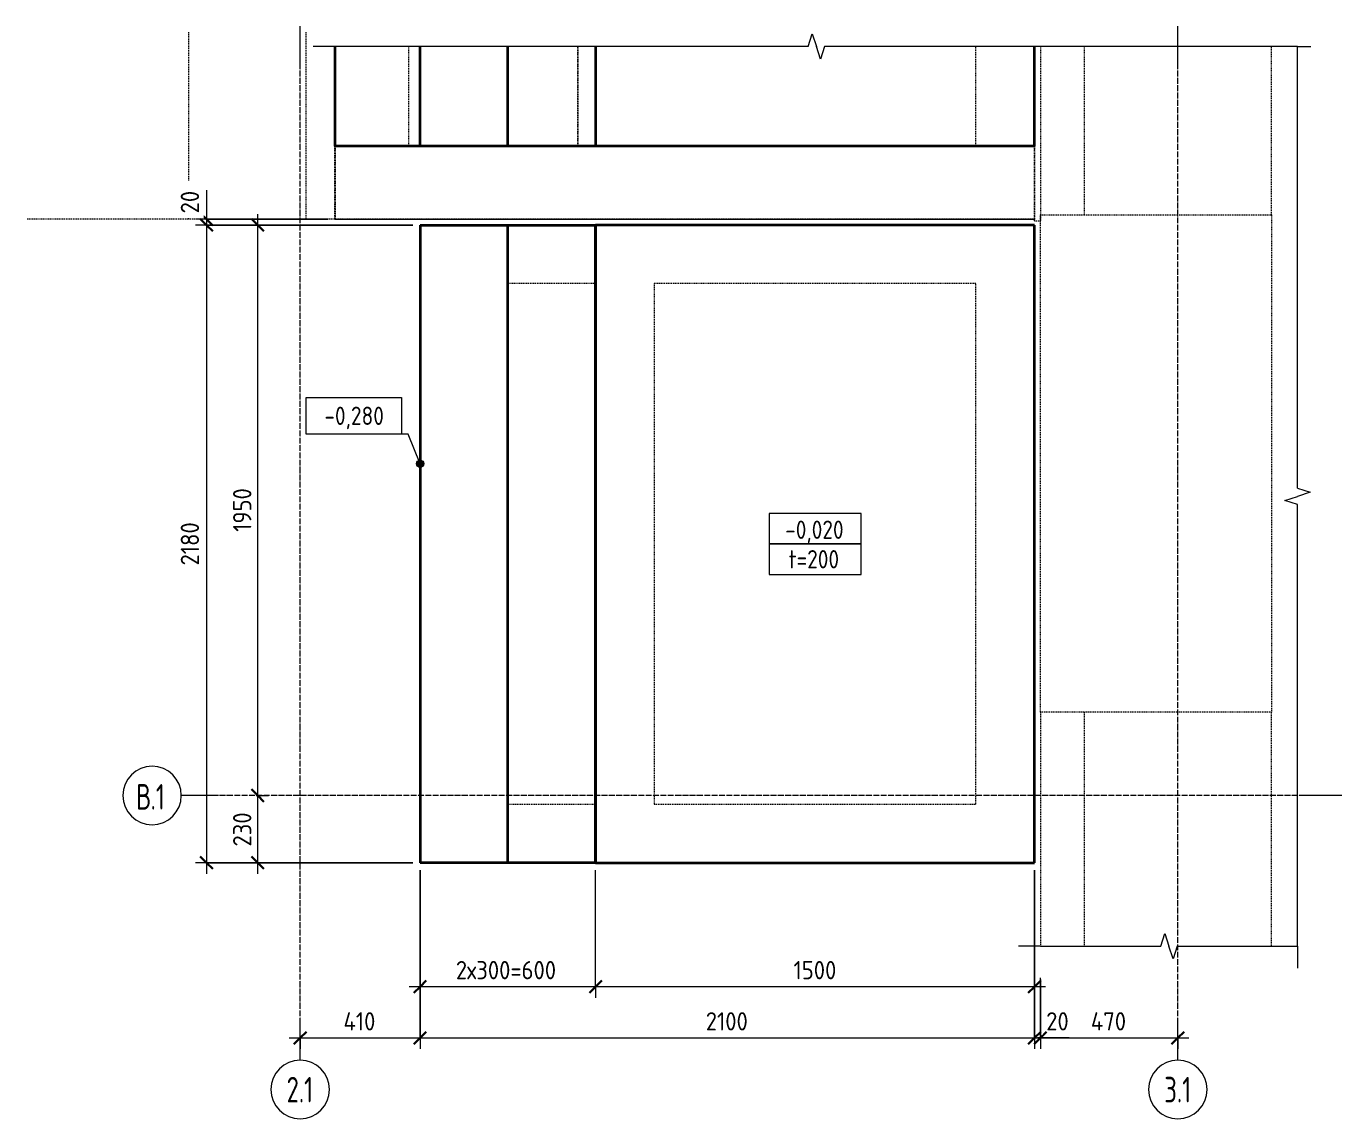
# Model space of a CAD drawing. Header units: millimetres. Extents: x -24808 to 10587, y -3433 to 75724.
# Drawn here: x -19886 to -15390, y 71700 to 75434 of the extents above; entities that cross this region are included whole.
import ezdxf

# ---------------------------------------------------------------- set-up
doc = ezdxf.new("R2010")
doc.units = ezdxf.units.MM
for name, pattern in [('01 Штриховая _4 мм_', [6, 3.5, -2.5]), ('01 Штриховая _4 мм__3_', [6, 3.5, -2.5]), ('02 Штрихпунктирная _20 мм_', [25, 20, -2.5, 0, -2.5])]:
    doc.linetypes.add(name, pattern=pattern)
for name, color, linetype, lineweight in [('AA_Dim', 7, 'Continuous', 9), ('AA_Dim-25', 7, 'Continuous', 9), ('AA_Oformlenie', 7, 'Continuous', 9), ('AA_Vinoska', 5, 'Continuous', 9), ('AA_Visotnaya otmetka', 7, 'Continuous', 9), ('AF_Element', 7, 'Continuous', 20), ('AF_Element_Грунт', 253, 'Continuous', 20), ('AF_Element_Опалубка', 7, 'Continuous', 20), ('AF_Lestnica', 7, 'Continuous', 20), ('AF_Perekritie', 7, 'Continuous', 20), ('AF_Perekritie_ Опалубка', 253, 'Continuous', 20), ('AF_Perekritie_Опалубка', 7, 'Continuous', 20), ('AF_Stena', 7, '01 Штриховая _4 мм_', 20), ('AF_Stena_ Опалубка', 253, 'Continuous', 20), ('AF_Stena__Общие уровни и сетки', 7, 'Continuous', 20), ('AF_Stena_Опалубка', 7, 'Continuous', 20), ('Оси', 7, 'Continuous', 9)]:
    doc.layers.add(name, color=color, linetype=linetype, lineweight=lineweight)
doc.styles.add('ISOCPEUR_1', font='isocpeur.ttf', dxfattribs={"width": 0.7, "height": 87.5})
doc.styles.add('ISOCPEUR_2', font='isocpeur.ttf', dxfattribs={"width": 0.9, "height": 62.5})
doc.styles.add('ISOCPEUR_3', font='isocpeur.ttf', dxfattribs={"width": 0.85, "height": 62.5})
doc.dimstyles.new('00_Точн_3_знака__прозр_', dxfattribs={"dimscale": 304.8, "dimtxt": 62.248823, "dimasz": 0.139436, "dimexe": 0.123031, "dimexo": 0.082021, "dimgap": 0.008202, "dimtad": 1, "dimdec": 3, "dimrnd": 0.001, "dimdsep": 46, "dimtxsty": 'ISOCPEUR_2', "dimblk1": 'OBLIQUE', "dimblk2": 'OBLIQUE', "dimsah": 1, "dimcen": 0.09, "dimdle": 0.123031, "dimazin": 0, "dimtfac": 1, "dimtdec": 4, "dimtix": 1, "dimtmove": 0, "dimatfit": 3, "dimfxl": 1, "dimtvp": 1, "dimtolj": 1, "dimtzin": 0, "dimlwd": 18, "dimlwe": 18, "dimarcsym": 2})
doc.dimstyles.new('01_Точн_3_знака__непрозр_', dxfattribs={"dimscale": 304.8, "dimtxt": 62.248823, "dimasz": 0.139436, "dimexe": 0.123031, "dimexo": 0.082021, "dimgap": 0.020505, "dimtad": 1, "dimdec": 3, "dimrnd": 0.001, "dimdsep": 46, "dimtxsty": 'ISOCPEUR_2', "dimblk1": 'OBLIQUE', "dimblk2": 'OBLIQUE', "dimsah": 1, "dimcen": 0.09, "dimdle": 0.123031, "dimazin": 0, "dimtfac": 1, "dimtdec": 4, "dimtix": 1, "dimtmove": 0, "dimatfit": 3, "dimfxl": 1, "dimtvp": 1, "dimtfill": 1, "dimtolj": 1, "dimtzin": 0, "dimlwd": 18, "dimlwe": 18, "dimarcsym": 2})
doc.dimstyles.new('01_Точн_3_знака__непрозр__1', dxfattribs={"dimscale": 304.8, "dimtxt": 62.248823, "dimasz": 0.139436, "dimexe": 0.123031, "dimexo": 0.082021, "dimgap": 0.020505, "dimtad": 1, "dimdec": 3, "dimrnd": 0.001, "dimdsep": 46, "dimtxsty": 'ISOCPEUR_2', "dimblk1": 'OBLIQUE', "dimblk2": 'OBLIQUE', "dimsah": 1, "dimcen": 0.09, "dimdle": 0.123031, "dimazin": 0, "dimtfac": 1, "dimtdec": 4, "dimtix": 1, "dimtmove": 1, "dimatfit": 3, "dimfxl": 1, "dimtvp": 1, "dimtfill": 1, "dimtolj": 1, "dimtzin": 0, "dimlwd": 18, "dimlwe": 18, "dimarcsym": 2})

# ---------------------------------------------------------------- blocks, each defined once
blk = doc.blocks.new('Лестницы 1 - Лестницы 1-3670290-КР_-0_100_1 этаж копия 3')
at = {"layer": 'AF_Lestnica', "color": 21, "lineweight": 35}
for p, q in [((3120.1, 41615), (3120.1, 41955)), ((3410.1, 41615), (3410.1, 41955)), ((3710.1, 41615), (3710.1, 41955)), ((4010.1, 41615), (4010.1, 41955)), ((5510.1, 41615), (5510.1, 41955)), ((3410.1, 41615), (3120.1, 41615)), ((3710.1, 41615), (3410.1, 41615)), ((4010.1, 41615), (3710.1, 41615)), ((5510.1, 41615), (4010.1, 41615))]:
    blk.add_line(p, q, dxfattribs=at)
blk = doc.blocks.new('грунт1 - грунт1-3846678-КР_-0_100_1 этаж копия 3')
at = {"layer": 'AF_Element_Грунт', "color": 250, "linetype": '01 Штриховая _4 мм__3_'}
for p, q in [((2620.1, 41365), (2620.1, 42004)), ((3020.1, 41365), (3020.1, 42004)), ((3120.1, 41365), (3120.1, 41955)), ((5510.1, 41365), (5510.1, 41955)), ((3120.1, 41365), (2064.1, 41365)), ((5510.1, 41365), (3120.1, 41365))]:
    blk.add_line(p, q, dxfattribs=at)
blk = doc.blocks.new('Школа429_0_КР_РД_ВходнаяГруппа16_rvt-2-КР_-0_100_1 этаж копия 3')
at = {"layer": 'AF_Perekritie', "color": 250, "linetype": '01 Штриховая _4 мм__3_'}
for p, q in [((-23915, 75365), (-23915, 75025)), ((-23915, 75365), (-23915, 75025)), ((-23335.6, 75365), (-23335.6, 75025)), ((-23335.6, 75025), (-23335.6, 75365)), ((-23335.6, 75365), (-23335.6, 75025)), ((-23335.6, 75025), (-23335.6, 75365)), ((-21975.1, 75025), (-21975.1, 75365)), ((-21975.1, 75025), (-21975.1, 75365))]:
    blk.add_line(p, q, dxfattribs=at)
at = {"layer": 'AF_Perekritie_ Опалубка', "color": 114, "linetype": '01 Штриховая _4 мм__3_'}
for p, q in [((-23915, 75025), (-23335.6, 75025)), ((-23335.6, 75025), (-21975.1, 75025))]:
    blk.add_line(p, q, dxfattribs=at)
at = {"layer": 'AF_Stena_ Опалубка', "color": 152, "linetype": '01 Штриховая _4 мм__3_'}
for p, q in [((-21975.1, 75025), (-21975.1, 75365)), ((-21775.1, 75365), (-21775.1, 75025)), ((-24165.1, 75025), (-21775.1, 75025)), ((-24165.1, 75025), (-24165.1, 74775)), ((-21775.1, 75025), (-21975.1, 75025)), ((-21775.1, 75025), (-21775.1, 74775)), ((-21775.1, 74775), (-24165.1, 74775))]:
    blk.add_line(p, q, dxfattribs=at)
at = {"layer": 'AF_Stena__Общие уровни и сетки', "color": 152, "linetype": '01 Штриховая _4 мм__3_'}
for p, q in [((-24166.1, 75025), (-24166.1, 75365)), ((-24165.1, 75365), (-24165.1, 75025)), ((-21775.1, 74775), (-21775.1, 75365)), ((-21755.1, 75365), (-21755.1, 74770)), ((-24165.1, 75025), (-24166.1, 75025)), ((-24166.1, 74775), (-24166.1, 75025)), ((-24165.1, 75025), (-24166.1, 75025)), ((-24165.1, 75025), (-24165.1, 74775)), ((-24166.1, 74774), (-24166.1, 74775)), ((-21775.1, 74774), (-24166.1, 74774)), ((-24165.1, 74775), (-21775.1, 74775)), ((-21775.1, 74775), (-21775.1, 74774)), ((-21775.1, 74775), (-21775.1, 74774)), ((-21775.1, 74770), (-21775.1, 74774)), ((-21775.1, 74770), (-21755.1, 74770))]:
    blk.add_line(p, q, dxfattribs=at)
at = {"layer": 'AF_Element_Грунт', "color": 250, "linetype": '01 Штриховая _4 мм__3_', "lineweight": 20}
blk.add_blockref('грунт1 - грунт1-3846678-КР_-0_100_1 этаж копия 3', (-27285.1, 33410), dxfattribs=at)
at = {"layer": 'AF_Lestnica', "color": 250, "linetype": '01 Штриховая _4 мм__3_', "lineweight": 20}
blk.add_blockref('Лестницы 1 - Лестницы 1-3670290-КР_-0_100_1 этаж копия 3', (-27285.1, 33410), dxfattribs=at)
blk = doc.blocks.new('Лестница тип 2 ед1 - Лестница тип 2 ед1-3669405-КР_-0_100_1 этаж копия 3')
at = {"layer": 'AF_Perekritie', "lineweight": 35}
for p, q in [((-23875.1, 74755), (-23575.1, 74755)), ((-23875.1, 74755), (-23875.1, 72575)), ((-23575.1, 74755), (-23275.1, 74755)), ((-23575.1, 72575), (-23575.1, 74755)), ((-23275.1, 72575), (-23275.1, 74755)), ((-23575.1, 72575), (-23875.1, 72575)), ((-23275.1, 72575), (-23575.1, 72575))]:
    blk.add_line(p, q, dxfattribs=at)
blk = doc.blocks.new('Лестница тип 2 ед2 - Лестница тип 2 ед1-3683842-КР_-0_100_1 этаж копия 3')
at = {"layer": 'AF_Element'}
for p, q in [((-23575.1, 74555), (-23575.1, 72775)), ((-23275.1, 72775), (-23275.1, 74555))]:
    blk.add_line(p, q, dxfattribs=at)
blk = doc.blocks.new('011_ЛинияОбрыва _ЭлУзла_Линия_ - Тип 1-3873389-КР_-0_100_1 этаж копия 3')
at = {"layer": 'AA_Oformlenie'}
for p, q in [((0, 0), (412, 0)), ((467.7, 0), (879.1, 0))]:
    blk.add_line(p, q, dxfattribs=at)
blk = doc.blocks.new('011_ЛинияОбрыва _ЭлУзла_Линия_ - Тип 1-3855233-КР_-0_100_1 этаж копия 3')
at = {"layer": 'AA_Oformlenie'}
for p, q in [((0, 0), (1510, 0)), ((1565.7, 0), (3075.1, 0))]:
    blk.add_line(p, q, dxfattribs=at)
blk = doc.blocks.new('011_ЛинияОбрыва _ЭлУзла_Линия_ - Тип 1-3872950-КР_-0_100_1 этаж копия 3')
at = {"layer": 'AA_Oformlenie'}
for p, q in [((0, 0), (1617, 0)), ((1672.7, 0), (3289.1, 0))]:
    blk.add_line(p, q, dxfattribs=at)
blk = doc.blocks.new('DIMBLOCK10-КР_-0_100_1 этаж копия 3')
at = {"layer": 'AA_Dim-25', "lineweight": 30, "transparency": 16777216}
for p, q in [((-19095, 72805), (-19116.2, 72826.2)), ((-19095, 72805), (-19073.7, 72783.7)), ((-19095, 72575), (-19116.2, 72596.3)), ((-19095, 72575), (-19073.7, 72553.8))]:
    blk.add_line(p, q, dxfattribs=at)
at = {"layer": 'AA_Dim-25', "lineweight": 18, "transparency": 16777216}
for p, q in [((-19100, 72805), (-19057.5, 72805)), ((-19095, 72805), (-19100, 72805)), ((-19095, 72537.5), (-19095, 72805)), ((-18564.8, 72575), (-19132.5, 72575)), ((-19095, 72575), (-18564.8, 72575))]:
    blk.add_line(p, q, dxfattribs=at)
at = {"layer": 'AA_Dim-25', "color": 0, "lineweight": 18, "transparency": 16777216, "insert": (-19179.1, 72630.7), "char_height": 62.5, "width": 142.215, "attachment_point": 1, "rotation": 90, "line_spacing_factor": 1.149209, "style": 'ISOCPEUR_2'}
blk.add_mtext('230', dxfattribs=at)
blk = doc.blocks.new('_Oblique')
at = {"color": 0, "linetype": 'ByBlock', "lineweight": -2}
blk.add_line((-0.5, -0.5), (0.5, 0.5), dxfattribs=at)
blk = doc.blocks.new('DIMBLOCK11-КР_-0_100_1 этаж копия 3')
at = {"layer": 'AA_Dim-25', "lineweight": 30, "transparency": 16777216}
for p, q in [((-19095, 74755), (-19116.2, 74776.3)), ((-19095, 74755), (-19073.7, 74733.8)), ((-19095, 72805), (-19116.2, 72826.2)), ((-19095, 72805), (-19073.7, 72783.7))]:
    blk.add_line(p, q, dxfattribs=at)
at = {"layer": 'AA_Dim-25', "lineweight": 18, "transparency": 16777216}
for p, q in [((-19095, 72805), (-19095, 74792.5)), ((-18564.8, 74755), (-19132.5, 74755)), ((-19095, 74755), (-18564.8, 74755)), ((-19100, 72805), (-19057.5, 72805)), ((-19095, 72805), (-19100, 72805))]:
    blk.add_line(p, q, dxfattribs=at)
at = {"layer": 'AA_Dim-25', "color": 0, "lineweight": 18, "transparency": 16777216, "insert": (-19179.1, 73706.4), "char_height": 62.5, "width": 176.691, "attachment_point": 1, "rotation": 90, "line_spacing_factor": 1.149209, "style": 'ISOCPEUR_2'}
blk.add_mtext('1950', dxfattribs=at)
blk = doc.blocks.new('DIMBLOCK12-КР_-0_100_1 этаж копия 3')
at = {"layer": 'AA_Dim-25', "lineweight": 18, "transparency": 16777216}
for p, q in [((-17939.8, 72151.4), (-17939.8, 72550)), ((-16439.8, 72151.4), (-16439.8, 72550)), ((-16402.3, 72151.4), (-17939.8, 72151.4)), ((-17939.8, 72151.4), (-17939.8, 72113.9)), ((-16439.8, 72151.4), (-16439.8, 72113.9))]:
    blk.add_line(p, q, dxfattribs=at)
at = {"layer": 'AA_Dim-25', "lineweight": 30, "transparency": 16777216}
for p, q in [((-17939.8, 72151.4), (-17918.6, 72172.7)), ((-16439.8, 72151.4), (-16418.6, 72172.7)), ((-17939.8, 72151.4), (-17961.1, 72130.2)), ((-16439.8, 72151.4), (-16461.1, 72130.2))]:
    blk.add_line(p, q, dxfattribs=at)
at = {"layer": 'AA_Dim-25', "color": 0, "lineweight": 18, "transparency": 16777216, "insert": (-17263.4, 72239.3), "char_height": 62.5, "width": 176.691, "attachment_point": 1, "line_spacing_factor": 1.149209, "style": 'ISOCPEUR_2', "bg_fill": 3, "box_fill_scale": 1.25, "bg_fill_color": 256, "bg_fill_true_color": 13158600, "bg_fill_transparency": 0}
blk.add_mtext('1500', dxfattribs=at)
blk = doc.blocks.new('_None')
blk = doc.blocks.new('DIMBLOCK13-КР_-0_100_1 этаж копия 3')
at = {"layer": 'AA_Dim-25', "lineweight": 18, "transparency": 16777216}
for p, q in [((-18539.8, 72151.4), (-18539.8, 72550)), ((-17939.8, 72151.4), (-17939.8, 72550)), ((-17939.8, 72151.4), (-18577.3, 72151.4)), ((-18539.8, 72151.4), (-18539.8, 72113.9)), ((-17939.8, 72151.4), (-17939.8, 72113.9))]:
    blk.add_line(p, q, dxfattribs=at)
at = {"layer": 'AA_Dim-25', "lineweight": 30, "transparency": 16777216}
for p, q in [((-18539.8, 72151.4), (-18518.6, 72172.7)), ((-17939.8, 72151.4), (-17918.6, 72172.7)), ((-18539.8, 72151.4), (-18561.1, 72130.2)), ((-17939.8, 72151.4), (-17961.1, 72130.2))]:
    blk.add_line(p, q, dxfattribs=at)
at = {"layer": 'AA_Dim-25', "color": 0, "lineweight": 18, "transparency": 16777216, "insert": (-18417.6, 72239.3), "char_height": 62.5, "width": 426.644, "attachment_point": 1, "line_spacing_factor": 1.149209, "style": 'ISOCPEUR_2', "bg_fill": 3, "box_fill_scale": 1.25, "bg_fill_color": 256, "bg_fill_true_color": 13158600, "bg_fill_transparency": 0}
blk.add_mtext('2х300=600', dxfattribs=at)
blk = doc.blocks.new('042_М_Плиты толщина и отметка - 042_М_Плиты толщина и отметка-646207-КР_-0_100_1 этаж копия 3')
at = {"layer": 'AA_Vinoska'}
for p, q in [((6.28, 4.17), (-6.28, 4.17)), ((-6.28, 4.17), (-6.28, 0)), ((6.28, 0), (6.28, 4.17)), ((6.28, 0), (-6.28, 0)), ((-6.28, 0), (-6.28, -4.17)), ((-6.28, 0), (6.28, 0)), ((6.28, -4.17), (6.28, 0)), ((-6.28, -4.17), (6.28, -4.17))]:
    blk.add_line(p, q, dxfattribs=at)
blk = doc.blocks.new('Ось сетки - d_4мм-2765513-КР_-0_100_1 этаж копия 3')
at = {"layer": 'Оси'}
for start, end in [(360, 180), (360, 180), (180, 360), (180, 360)]:
    blk.add_arc((0, 0), 4, start, end, dxfattribs=at)
blk = doc.blocks.new('DIMBLOCK14-КР_-0_100_1 этаж копия 3')
at = {"layer": 'AA_Dim-25', "lineweight": 18, "transparency": 16777216}
for p, q in [((-18539.8, 72550), (-18539.8, 71938.9)), ((-18539.8, 71976.4), (-18539.8, 72550)), ((-18949.8, 71981.5), (-18949.8, 71938.9)), ((-18949.8, 71976.4), (-18949.8, 71981.5)), ((-18987.3, 71976.4), (-18539.8, 71976.4))]:
    blk.add_line(p, q, dxfattribs=at)
at = {"layer": 'AA_Dim-25', "lineweight": 30, "transparency": 16777216}
for p, q in [((-18949.8, 71976.4), (-18928.6, 71997.7)), ((-18539.8, 71976.4), (-18518.6, 71997.7)), ((-18949.8, 71976.4), (-18971.1, 71955.2)), ((-18539.8, 71976.4), (-18561.1, 71955.2))]:
    blk.add_line(p, q, dxfattribs=at)
at = {"layer": 'AA_Dim-25', "color": 0, "lineweight": 18, "transparency": 16777216, "insert": (-18801.7, 72064.3), "char_height": 62.5, "width": 136.469, "attachment_point": 1, "line_spacing_factor": 1.149209, "style": 'ISOCPEUR_2', "bg_fill": 3, "box_fill_scale": 1.25, "bg_fill_color": 256, "bg_fill_true_color": 13158600, "bg_fill_transparency": 0}
blk.add_mtext('410', dxfattribs=at)
blk = doc.blocks.new('DIMBLOCK15-КР_-0_100_1 этаж копия 3')
at = {"layer": 'AA_Dim-25', "lineweight": 18, "transparency": 16777216}
for p, q in [((-18539.8, 72550), (-18539.8, 71938.9)), ((-18539.8, 71976.4), (-18539.8, 72550)), ((-16439.8, 72550), (-16439.8, 71938.9)), ((-16439.8, 71976.4), (-16439.8, 72550)), ((-18539.8, 71976.4), (-16439.8, 71976.4))]:
    blk.add_line(p, q, dxfattribs=at)
at = {"layer": 'AA_Dim-25', "lineweight": 30, "transparency": 16777216}
for p, q in [((-18539.8, 71976.4), (-18518.6, 71997.7)), ((-16439.8, 71976.4), (-16418.6, 71997.7)), ((-18539.8, 71976.4), (-18561.1, 71955.2)), ((-16439.8, 71976.4), (-16461.1, 71955.2))]:
    blk.add_line(p, q, dxfattribs=at)
at = {"layer": 'AA_Dim-25', "color": 0, "lineweight": 18, "transparency": 16777216, "insert": (-17563.4, 72064.3), "char_height": 62.5, "width": 176.691, "attachment_point": 1, "line_spacing_factor": 1.149209, "style": 'ISOCPEUR_2', "bg_fill": 3, "box_fill_scale": 1.25, "bg_fill_color": 256, "bg_fill_true_color": 13158600, "bg_fill_transparency": 0}
blk.add_mtext('2100', dxfattribs=at)
blk = doc.blocks.new('DIMBLOCK16-КР_-0_100_1 этаж копия 3')
at = {"layer": 'AA_Dim-25', "lineweight": 18, "transparency": 16777216}
for p, q in [((-16439.8, 72550), (-16439.8, 71938.9)), ((-16439.8, 71976.4), (-16439.8, 72550)), ((-16419.8, 71976.4), (-16419.8, 72181.5)), ((-16419.8, 72176.5), (-16419.8, 71938.9)), ((-16439.8, 71976.4), (-16419.8, 71976.4)), ((-16424.9, 71976.4), (-16429.8, 71976.4)), ((-16320.9, 71976.4), (-16424.9, 71976.4))]:
    blk.add_line(p, q, dxfattribs=at)
at = {"layer": 'AA_Dim-25', "lineweight": 30, "transparency": 16777216}
for p, q in [((-16439.8, 71976.4), (-16418.6, 71997.7)), ((-16419.8, 71976.4), (-16398.6, 71997.7)), ((-16439.8, 71976.4), (-16461.1, 71955.2)), ((-16419.8, 71976.4), (-16441.1, 71955.2))]:
    blk.add_line(p, q, dxfattribs=at)
at = {"layer": 'AA_Dim-25', "color": 0, "lineweight": 18, "transparency": 16777216, "insert": (-16399.9, 72064.3), "char_height": 62.5, "width": 94.81, "attachment_point": 1, "line_spacing_factor": 1.149209, "style": 'ISOCPEUR_2', "bg_fill": 3, "box_fill_scale": 1.25, "bg_fill_color": 256, "bg_fill_true_color": 13158600, "bg_fill_transparency": 0}
blk.add_mtext('20', dxfattribs=at)
blk = doc.blocks.new('DIMBLOCK17-КР_-0_100_1 этаж копия 3')
at = {"layer": 'AA_Dim-25', "lineweight": 18, "transparency": 16777216}
for p, q in [((-16419.8, 71976.4), (-16419.8, 72181.5)), ((-16419.8, 72176.5), (-16419.8, 71938.9)), ((-15949.8, 71981.5), (-15949.8, 71938.9)), ((-15949.8, 71976.4), (-15949.8, 71981.5)), ((-16419.8, 71976.4), (-15912.3, 71976.4))]:
    blk.add_line(p, q, dxfattribs=at)
at = {"layer": 'AA_Dim-25', "lineweight": 30, "transparency": 16777216}
for p, q in [((-16419.8, 71976.4), (-16398.6, 71997.7)), ((-15949.8, 71976.4), (-15928.6, 71997.7)), ((-16419.8, 71976.4), (-16441.1, 71955.2)), ((-15949.8, 71976.4), (-15971.1, 71955.2))]:
    blk.add_line(p, q, dxfattribs=at)
at = {"layer": 'AA_Dim-25', "color": 0, "lineweight": 18, "transparency": 16777216, "insert": (-16247.1, 72064.3), "char_height": 62.5, "width": 149.397, "attachment_point": 1, "line_spacing_factor": 1.149209, "style": 'ISOCPEUR_2', "bg_fill": 3, "box_fill_scale": 1.25, "bg_fill_color": 256, "bg_fill_true_color": 13158600, "bg_fill_transparency": 0}
blk.add_mtext('470', dxfattribs=at)
blk = doc.blocks.new('DIMBLOCK18-КР_-0_100_1 этаж копия 3')
at = {"layer": 'AA_Dim-25', "lineweight": 18, "transparency": 16777216}
for p, q in [((-19270, 74873.9), (-19270, 74769.9)), ((-19270, 74812.5), (-19270, 74755)), ((-18854.8, 74775), (-19307.5, 74775)), ((-19270, 74775), (-18854.8, 74775)), ((-19270, 74769.9), (-19270, 74765)), ((-18564.8, 74755), (-19307.5, 74755)), ((-19270, 74755), (-18564.8, 74755))]:
    blk.add_line(p, q, dxfattribs=at)
at = {"layer": 'AA_Dim-25', "lineweight": 30, "transparency": 16777216}
for p, q in [((-19270, 74775), (-19291.2, 74796.2)), ((-19270, 74755), (-19291.2, 74776.3)), ((-19270, 74775), (-19248.7, 74753.7)), ((-19270, 74755), (-19248.7, 74733.8))]:
    blk.add_line(p, q, dxfattribs=at)
at = {"layer": 'AA_Dim-25', "color": 0, "lineweight": 18, "transparency": 16777216, "insert": (-19357.9, 74794.9), "char_height": 62.5, "width": 94.81, "attachment_point": 1, "rotation": 90, "line_spacing_factor": 1.149209, "style": 'ISOCPEUR_2', "bg_fill": 3, "box_fill_scale": 1.25, "bg_fill_color": 256, "bg_fill_true_color": 13158600, "bg_fill_transparency": 0}
blk.add_mtext('20', dxfattribs=at)
blk = doc.blocks.new('DIMBLOCK19-КР_-0_100_1 этаж копия 3')
at = {"layer": 'AA_Dim-25', "lineweight": 30, "transparency": 16777216}
for p, q in [((-19270, 74755), (-19291.2, 74776.3)), ((-19270, 74755), (-19248.7, 74733.8)), ((-19270, 72575), (-19291.2, 72596.3)), ((-19270, 72575), (-19248.7, 72553.8))]:
    blk.add_line(p, q, dxfattribs=at)
at = {"layer": 'AA_Dim-25', "lineweight": 18, "transparency": 16777216}
for p, q in [((-18564.8, 74755), (-19307.5, 74755)), ((-19270, 74755), (-19270, 72537.5)), ((-19270, 74755), (-18564.8, 74755)), ((-18564.8, 72575), (-19307.5, 72575)), ((-19270, 72575), (-18564.8, 72575))]:
    blk.add_line(p, q, dxfattribs=at)
at = {"layer": 'AA_Dim-25', "color": 0, "lineweight": 18, "transparency": 16777216, "insert": (-19357.9, 73591.4), "char_height": 62.5, "width": 176.691, "attachment_point": 1, "rotation": 90, "line_spacing_factor": 1.149209, "style": 'ISOCPEUR_2', "bg_fill": 3, "box_fill_scale": 1.25, "bg_fill_color": 256, "bg_fill_true_color": 13158600, "bg_fill_transparency": 0}
blk.add_mtext('2180', dxfattribs=at)
blk = doc.blocks.new('Высотные отметки - Рамка вверх-400294-КР_-0_100_1 этаж копия 3')
at = {"layer": 'AA_Vinoska'}
for p, q in [((-13, 0), (-13, 5)), ((-13, 5), (0, 5)), ((0, 5), (0, 0)), ((0, 0), (-13, 0))]:
    blk.add_line(p, q, dxfattribs=at)

msp = doc.modelspace()

# ---------------------------------------------------------------- linework, layer by layer
at = {"layer": 'AA_Vinoska'}
for p, q in [((-17213.4203, 75365), (-17199.3431, 75408.3251)), ((-17199.3431, 75408.3251), (-17185.266, 75365)), ((-18829.8068, 75365), (-18904.8068, 75365)), ((-17171.516, 75321.6987), (-17185.266, 75365)), ((-17157.766, 75365), (-17171.516, 75321.6987)), ((-15540.7251, 75365), (-15495.1147, 75365)), ((-15584.0264, 73813.7214), (-15540.7251, 73827.4714)), ((-15540.7251, 73855.6257), (-15497.4001, 73841.5486)), ((-15497.4001, 73841.5486), (-15540.7251, 73827.4714)), ((-15540.7251, 73799.9714), (-15584.0264, 73813.7214)), ((-16007.766, 72289.9428), (-15994.016, 72333.244)), ((-15994.016, 72333.244), (-15980.266, 72289.9428)), ((-16419.8068, 72289.9428), (-16494.8068, 72289.9428)), ((-15966.1888, 72246.6177), (-15980.266, 72289.9428)), ((-15952.1116, 72289.9428), (-15966.1888, 72246.6177)), ((-15540.7251, 72289.9428), (-15540.7251, 72214.9428))]:
    msp.add_line(p, q, dxfattribs=at)
at = {"layer": 'AF_Perekritie_Опалубка', "lineweight": 35}
for p, q in [((-17939.8068, 74755), (-17939.8068, 72575)), ((-16439.8068, 74755), (-17939.8068, 74755)), ((-16439.8068, 72575), (-16439.8068, 74755)), ((-17939.8068, 72575), (-16439.8068, 72575))]:
    msp.add_line(p, q, dxfattribs=at)
at = {"layer": 'AF_Stena'}
for p, q in [((-17939.8068, 74555), (-18239.8068, 74555)), ((-16639.8068, 74555), (-17739.8068, 74555)), ((-17739.8068, 74555), (-17739.8068, 72775)), ((-16639.8068, 72775), (-16639.8068, 74555)), ((-18239.8068, 72775), (-17939.8068, 72775)), ((-17739.8068, 72775), (-16639.8068, 72775))]:
    msp.add_line(p, q, dxfattribs=at)
at = {"layer": 'AF_Stena_Опалубка', "linetype": '01 Штриховая _4 мм_'}
for p, q in [((-16419.8068, 75365), (-16419.8068, 74790)), ((-16269.8068, 75365), (-16269.8068, 74790)), ((-15629.8068, 74790), (-15629.8068, 75365)), ((-16419.8068, 74790), (-15629.8068, 74790)), ((-16419.8068, 73090), (-16419.8068, 74790)), ((-15629.8068, 74790), (-15629.8068, 73090.0496)), ((-15629.8068, 73090), (-16419.8068, 73090)), ((-16419.8068, 73090), (-16419.8068, 72289.9428)), ((-16269.8068, 73090), (-16269.8068, 72289.9428)), ((-15629.8068, 72289.9428), (-15629.8068, 73090))]:
    msp.add_line(p, q, dxfattribs=at)
at = {"layer": 'AF_Stena_Опалубка'}
for p, q in [((-16639.8068, 74755), (-18539.8068, 74755)), ((-18539.8068, 74755), (-18539.8068, 74555)), ((-16639.8068, 74755), (-16439.8068, 74755)), ((-16439.8068, 72575), (-16439.8068, 74755)), ((-18539.8068, 74555), (-18539.8068, 72775)), ((-18239.8068, 72775), (-18239.8068, 74555)), ((-17939.8068, 74555), (-17939.8068, 72775)), ((-18539.8068, 72775), (-18539.8068, 72575)), ((-18539.8068, 72575), (-16639.8068, 72575)), ((-16439.8068, 72575), (-16639.8068, 72575))]:
    msp.add_line(p, q, dxfattribs=at)
at = {"layer": 'Оси'}
for p, q in [((-18949.8068, 75309.4329), (-18949.8068, 75434.4329)), ((-15949.8068, 75309.4329), (-15949.8068, 75434.4329)), ((-19230.9401, 72805), (-19355.9401, 72805)), ((-15389.9011, 72805), (-15514.9011, 72805)), ((-18949.8068, 71900.2157), (-18949.8068, 72025.2157)), ((-15949.8068, 71900.2157), (-15949.8068, 72025.2157))]:
    msp.add_line(p, q, dxfattribs=at)
at = {"layer": 'Оси', "linetype": '02 Штрихпунктирная _20 мм_'}
for p, q in [((-18949.8068, 72025.2157), (-18949.8068, 75309.4329)), ((-15949.8068, 72025.2157), (-15949.8068, 75309.4329)), ((-15514.9011, 72805), (-19230.9401, 72805))]:
    msp.add_line(p, q, dxfattribs=at)

# ---------------------------------------------------------------- block references
at = {"color": 10, "lineweight": 5}
msp.add_blockref('Школа429_0_КР_РД_ВходнаяГруппа16_rvt-2-КР_-0_100_1 этаж копия 3', (5335.2548, 0), dxfattribs=at)
at = {"layer": 'AA_Oformlenie'}
for name, p, rotation in [('011_ЛинияОбрыва _ЭлУзла_Линия_ - Тип 1-3872950-КР_-0_100_1 этаж копия 3', (-15540.7251, 75365), 180), ('011_ЛинияОбрыва _ЭлУзла_Линия_ - Тип 1-3855233-КР_-0_100_1 этаж копия 3', (-15540.7251, 72289.9428), 90.00000000000007)]:
    msp.add_blockref(name, p, dxfattribs=dict(at, rotation=rotation))
msp.add_blockref('011_ЛинияОбрыва _ЭлУзла_Линия_ - Тип 1-3873389-КР_-0_100_1 этаж копия 3', (-16419.8068, 72289.9428), dxfattribs=at)
at = {"layer": 'AA_Vinoska', "xscale": 24.99999999999999, "yscale": 24.99999999999999, "zscale": 24.99999999999999}
msp.add_blockref('042_М_Плиты толщина и отметка - 042_М_Плиты толщина и отметка-646207-КР_-0_100_1 этаж копия 3', (-17189.8068, 73665), dxfattribs=at)
at = {"layer": 'AF_Element_Опалубка'}
msp.add_blockref('Лестница тип 2 ед2 - Лестница тип 2 ед1-3683842-КР_-0_100_1 этаж копия 3', (5335.2548, 0), dxfattribs=at)
at = {"layer": 'AF_Perekritie_Опалубка', "lineweight": 35}
msp.add_blockref('Лестница тип 2 ед1 - Лестница тип 2 ед1-3669405-КР_-0_100_1 этаж копия 3', (5335.2548, 0), dxfattribs=at)
at = {"layer": 'Оси', "xscale": 24.99999999999999, "yscale": 24.99999999999999, "zscale": 24.99999999999999, "rotation": 89.99999999999987}
msp.add_blockref('Ось сетки - d_4мм-2765513-КР_-0_100_1 этаж копия 3', (-19455.9401, 72805), dxfattribs=at)
at = {"layer": 'Оси', "xscale": 24.99999999999999, "yscale": 24.99999999999999, "zscale": 24.99999999999999}
for p in [(-18949.8068, 71800.2157), (-15949.8068, 71800.2157)]:
    msp.add_blockref('Ось сетки - d_4мм-2765513-КР_-0_100_1 этаж копия 3', p, dxfattribs=at)

# ---------------------------------------------------------------- texts
at = {"layer": 'AA_Vinoska', "char_height": 62.5, "attachment_point": 1, "style": 'ISOCPEUR_3'}
for s, insert, width in [('-0,020', (-17292.0464, 73744.7834), 252.130719), ('t=200', (-17280.0402, 73643.9332), 223.169758)]:
    msp.add_mtext(s, dxfattribs=dict(at, insert=insert, width=width))
at = {"layer": 'Оси', "char_height": 87.5, "attachment_point": 1, "style": 'ISOCPEUR_1'}
for s, insert, width in [('\\fISOCPEUR|b0|i0|c204|p34|;\\W.7;В', (-19510.7469, 72844.2595), 60.326984), ('.1', (-19460.9722, 72844.2595), 60.326984), ('2.1', (-18996.127, 71843.3022), 112.23625), ('3.1', (-15996.127, 71843.3022), 112.23625)]:
    msp.add_mtext(s, dxfattribs=dict(at, insert=insert, width=width))

# ---------------------------------------------------------------- dimensions: what is measured, and where the dimension line sits
at = {"layer": 'AA_Dim', "lineweight": 18}
for base, p1, p2, override, picture, middle in [((-19094.9697, 74755), (-19125.0217, 72805), (-18539.8068, 74755), {"dimpost": '<>', "dimfxl": 2035.921544}, 'DIMBLOCK11-КР_-0_100_1 этаж копия 3', (-19128.7197, 73780)), ((-19094.9697, 72805), (-18539.8068, 72575), (-19125.0217, 72805), {"dimpost": '<>', "dimfxl": 628.789735}, 'DIMBLOCK10-КР_-0_100_1 этаж копия 3', (-19128.7197, 72690))]:
    dim = msp.add_linear_dim(base=base, p1=p1, p2=p2, angle=90, dimstyle='00_Точн_3_знака__прозр_', override=override, dxfattribs=at)
    dim.commit()
    dim.dimension.update_dxf_attribs({"geometry": picture, "text_midpoint": middle})

# ---------------------------------------------------------------- next in the draw order: dimensions: what is measured, and where the dimension line sits
dim = msp.add_linear_dim(base=(-19269.9697, 74755), p1=(-18829.8068, 74774.9999), p2=(-18539.8068, 74755), angle=90, dimstyle='01_Точн_3_знака__непрозр__1', override={"dimpost": '<>', "dimfxl": 290.688833}, dxfattribs=at)
dim.commit()
dim.dimension.update_dxf_attribs({"geometry": 'DIMBLOCK18-КР_-0_100_1 этаж копия 3', "text_midpoint": (-19316.2065, 74842.3008), "dimtype": 160, "text_rotation": 90})
dim = msp.add_linear_dim(base=(-17939.8068, 72151.4415), p1=(-16439.8068, 72575), p2=(-17939.8068, 72575), text='1500', dimstyle='01_Точн_3_знака__непрозр_', override={"dimpost": '<>', "dimblk1": 'None', "dimblk2": 'None', "dimsah": 1, "dimfxl": 1500}, dxfattribs=at)
dim.commit()
dim.dimension.update_dxf_attribs({"geometry": 'DIMBLOCK12-КР_-0_100_1 этаж копия 3', "text_midpoint": (-17189.8068, 72188.9415)})

# ---------------------------------------------------------------- next in the draw order: dimensions: what is measured, and where the dimension line sits
dim = msp.add_linear_dim(base=(-18539.8068, 72151.4415), p1=(-17939.8068, 72575), p2=(-18539.8068, 72575), text='2х300=600', dimstyle='01_Точн_3_знака__непрозр_', override={"dimpost": '<>', "dimblk1": 'None', "dimblk2": 'None', "dimsah": 1, "dimfxl": 600}, dxfattribs=at)
dim.commit()
dim.dimension.update_dxf_attribs({"geometry": 'DIMBLOCK13-КР_-0_100_1 этаж копия 3', "text_midpoint": (-18239.8068, 72188.9415)})

# ---------------------------------------------------------------- next in the draw order: dimensions: what is measured, and where the dimension line sits
dim = msp.add_linear_dim(base=(-18539.8068, 71976.4415), p1=(-18949.8068, 72006.4935), p2=(-18539.8068, 72575), dimstyle='01_Точн_3_знака__непрозр_', override={"dimpost": '<>', "dimfxl": 700.927664}, dxfattribs=at)
dim.commit()
dim.dimension.update_dxf_attribs({"geometry": 'DIMBLOCK14-КР_-0_100_1 этаж копия 3', "text_midpoint": (-18744.8068, 72013.9415)})

# ---------------------------------------------------------------- next in the draw order: dimensions: what is measured, and where the dimension line sits
dim = msp.add_linear_dim(base=(-16439.8068, 71976.4415), p1=(-18539.8068, 72575), p2=(-16439.8068, 72575), dimstyle='01_Точн_3_знака__непрозр_', override={"dimpost": '<>', "dimfxl": 2100}, dxfattribs=at)
dim.commit()
dim.dimension.update_dxf_attribs({"geometry": 'DIMBLOCK15-КР_-0_100_1 этаж копия 3', "text_midpoint": (-17489.8068, 72013.9415)})

# ---------------------------------------------------------------- next in the draw order: dimensions: what is measured, and where the dimension line sits
dim = msp.add_linear_dim(base=(-19269.9697, 72575), p1=(-18539.8068, 74755), p2=(-18539.8068, 72575), angle=90, dimstyle='01_Точн_3_знака__непрозр_', override={"dimpost": '<>', "dimfxl": 2180}, dxfattribs=at)
dim.commit()
dim.dimension.update_dxf_attribs({"geometry": 'DIMBLOCK19-КР_-0_100_1 этаж копия 3', "text_midpoint": (-19307.4697, 73665)})
dim = msp.add_linear_dim(base=(-16419.8068, 71976.4415), p1=(-16439.8068, 72575), p2=(-16419.8068, 72201.5354), dimstyle='01_Точн_3_знака__непрозр__1', override={"dimpost": '<>', "dimfxl": 373.999712}, dxfattribs=at)
dim.commit()
dim.dimension.update_dxf_attribs({"geometry": 'DIMBLOCK16-КР_-0_100_1 этаж копия 3', "text_midpoint": (-16352.506, 72022.6783), "dimtype": 160})

# ---------------------------------------------------------------- next in the draw order: hatches: boundary and pattern name
at = {"layer": 'AA_Visotnaya otmetka'}
h = msp.add_hatch(color=256, dxfattribs=at)
edge = h.paths.add_edge_path()
edge.add_arc((-18539.8068, 73939.2325), 12.5, 0, 360)

# ---------------------------------------------------------------- next in the draw order: linework, layer by layer
for p, q in [((-18580.2963, 74040.0767), (-18603.6715, 74040.0767)), ((-18539.8068, 73939.2325), (-18580.2963, 74040.0767))]:
    msp.add_line(p, q, dxfattribs=at)
msp.add_circle((-18539.8068, 73939.2325), 12.5, dxfattribs=at)

# ---------------------------------------------------------------- next in the draw order: block references
at = {"layer": 'AA_Vinoska', "xscale": 24.99999999999999, "yscale": 24.99999999999999, "zscale": 24.99999999999999}
msp.add_blockref('Высотные отметки - Рамка вверх-400294-КР_-0_100_1 этаж копия 3', (-18603.6715, 74040.0767), dxfattribs=at)

# ---------------------------------------------------------------- next in the draw order: texts
at = {"layer": 'AA_Visotnaya otmetka', "insert": (-18867.0079, 74134.2302), "char_height": 62.5, "width": 242.007515, "attachment_point": 1, "line_spacing_factor": 1.149209, "style": 'ISOCPEUR_3'}
msp.add_mtext('-0,280', dxfattribs=at)

# ---------------------------------------------------------------- next in the draw order: dimensions: what is measured, and where the dimension line sits
at = {"layer": 'AA_Dim', "lineweight": 18}
dim = msp.add_linear_dim(base=(-15949.8068, 71976.4415), p1=(-16419.8068, 72201.5354), p2=(-15949.8068, 72006.4935), dimstyle='01_Точн_3_знака__непрозр_', override={"dimpost": '<>', "dimfxl": 508.862788}, dxfattribs=at)
dim.commit()
dim.dimension.update_dxf_attribs({"geometry": 'DIMBLOCK17-КР_-0_100_1 этаж копия 3', "text_midpoint": (-16184.8068, 72013.9415)})

doc.saveas('drawing.dxf')
